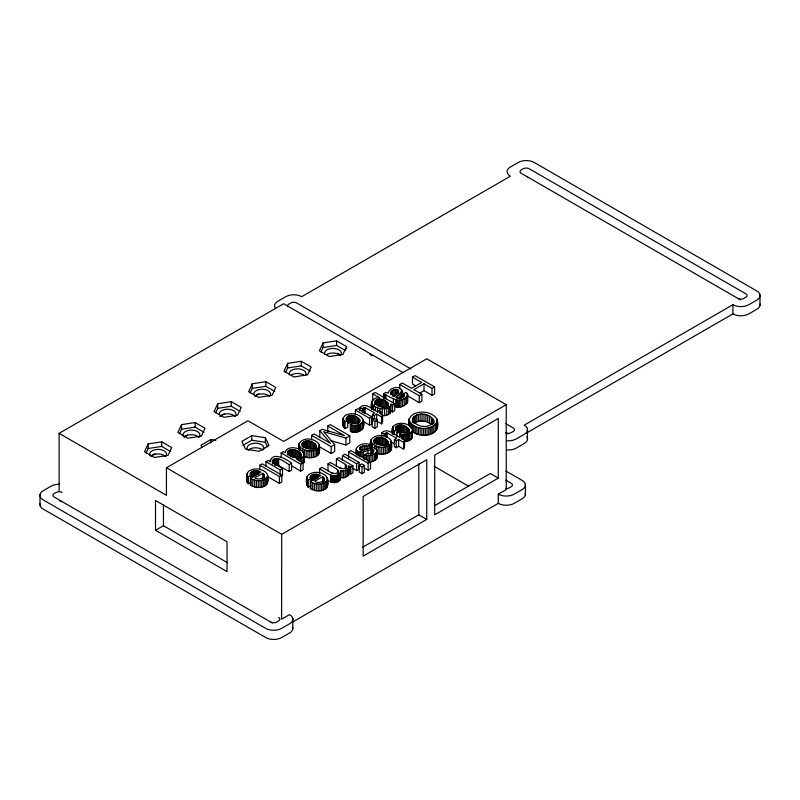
<?xml version="1.0" encoding="UTF-8"?>
<svg xmlns="http://www.w3.org/2000/svg" width="800" height="800" viewBox="0 0 800 800"><rect width="100%" height="100%" fill="white"/><g stroke="black" fill="none" stroke-linecap="round" stroke-linejoin="round"><path stroke-width="1.2" d="M40 505.22L40 494.59M292.83 621.91L498.29 503.35L498.29 494.17L506.24 489.58L506.24 404.68L281.69 534.32L281.63 619.2L289.58 614.61A11.24 6.49 0 0 1 289.58 623.79L281.63 628.38A11.24 6.49 0 0 1 265.73 628.38L43.22 499.91A11.24 6.49 0 0 1 43.22 490.73L51.17 486.14A11.24 6.49 0 0 1 59.54 484.24M292.8 629.1L292.8 618.47M527.44 439.65L527.45 429.01M374.88 401.63C375.7 406.69 386.94 409.94 388.37 403.94C386.41 398.59 373.33 396.33 374.87 404.61M287.42 452.08C288.36 457.15 299.39 460.18 301.09 454.35C299.08 449.46 286.76 446.75 287.42 454.37M302.09 443.65C302.95 449.16 314.36 451.63 316.15 445.61C314.18 440.28 301.47 438.28 302.09 445.95M374.09 440.08C374.95 445.59 386.36 448.06 388.14 442.04C386.05 436.41 372.66 434.78 374.06 443.08M394.19 405.97C398.58 408.88 404.93 406.43 407.56 402.29L407.64 394.42L406.26 392.4L403.59 393.57L403.59 397.02M407.56 402.29L407.64 394.42M304.18 455.31L303.37 456.57L303.37 463.45L304.18 462.19L304.29 453.95C301.64 447.36 286.67 444.61 285.19 452.68L283.4 451.65L281.17 452.94L281.17 457.53M304.18 462.19L304.38 449.78L300.44 447.4L298.81 444.59C301.83 436.47 315.28 437.87 319.25 444.61C319.81 449.1 320.58 455.44 314.98 456.88C311.59 458.18 307.73 458.05 304.38 456.67M250.29 475.77L250.29 473.48C252.44 469.91 257.69 470.35 260.94 472.08L250.39 478.18L250.39 485.06C254.61 487.79 260.34 488.49 264.82 485.98C269.34 483.36 269.21 475.22 265.49 471.98C261.56 469 256.11 467.97 251.49 469.85C245.63 471.24 246.81 477.66 247.15 482.15L248.24 483.75L251.03 482.49M247.15 482.15L247.36 472.87M310.94 485.9L308.15 487.15C305.58 483.54 305.31 476.33 309.8 474.04C314.65 471.21 321.02 472.02 325.39 475.39C329.5 479.01 329.21 488.39 323.25 490.1C318.99 491.72 314.08 490.91 310.3 488.47L310.3 481.59L320.85 475.49C317.6 473.76 312.35 473.32 310.2 476.89L310.2 479.18M306.88 484.76L307.86 482.39M356.3 454.41C353.21 446.15 363.54 441.69 369.77 444.67L367.77 446.25L364.47 445.63L361.16 446.67L359.88 447.6L359.51 449.24C364.16 452.4 374.84 442.79 377.02 451.18C374.63 455.08 368.97 456.57 364.82 454.77L364.82 459.36M371 455.24L371 462.12L375.4 460.05L377.02 458.06L376.86 449.72M409.03 425.58C405.19 409.65 430.81 408.3 436.86 419.09C443 435.39 421.95 438.91 412.39 431.64M412.5 421.95C411.54 409.97 434.75 412.55 433.83 423.31M336.41 465.93L336.41 459.05L345.36 464.33L346.72 466.03L346.14 467.59L343.95 468.77L339.59 467.83M267.49 483.15L267.62 475.2M327.4 486.56L327.53 478.61M401.94 390.61L401.85 398.24C403.28 393.56 402.31 386.71 396.12 387.52C392.82 387.73 388.82 389.52 388.25 393.13L386.03 392.4L383.52 393.85L383.52 398.44M371.92 401.25L371.74 409.54C369.61 403.64 372.9 396.68 379.63 397.79L372.74 393.81L372.74 400.7M437.03 429.01L437.22 420.62M276.24 458.43L276.24 465.31L278.68 465.62L289.21 471.53L291.61 470.14L291.61 463.26L289.21 464.64C285.2 462.62 275.57 454.01 272.26 461.5L273.45 463.14L282.53 468.5L282.53 475.38L280.93 476.31M433.83 421.01C430.74 429.53 415.5 427.3 412.5 419.65M363.01 428.3L363.29 420.01C360.7 414.35 352.78 412.48 347.21 414.58C341.49 416.15 341.26 425.08 345.02 428.6L347.68 427.41L347.71 416.43C355.5 411.39 367.77 425.69 352.33 422.98L350.36 424.54L350.36 431.42C357.94 434.47 366.59 429.26 363.29 420.01M412.27 430.97L409.75 433.42L404.81 434.92L404.81 441.81L409.75 440.3L412.27 437.85L412.55 429.57C409.09 420.36 388.45 420.91 392.44 433.66M412.27 437.85L412.55 429.57M390.84 392.12L390.92 394L393.81 396.11L398.43 391.84L398.6 390.85C396.68 388.28 392.31 389.71 390.84 392.12L390.84 394.42M371.14 446.51L370.81 447.9C366.24 434.64 384.1 432.17 390.61 439.88C392.08 443.76 392.96 450.28 388.49 452.57C384.82 454.64 380.23 454.69 376.38 453.1M327.18 479.98C330.85 482.96 337.23 484.03 340.29 479.69L340.36 470.61C343.54 471.56 349.49 470.09 348.83 465.93L350.81 467.07L352.96 465.84L352.96 472.72L350.81 473.96L348.83 472.81L348.83 465.93M340.29 479.69L340.55 471.76M340.55 478.65L340.36 477.5C347.08 479.32 351.35 473.47 348.99 466.92M371.74 402.65C373.25 406.83 378.25 408.39 382.27 408.91L382.27 415.79L386.8 415.28L390.56 412.76L390.69 403.93L392.53 404.99L394.72 403.73L394.72 410.61L392.53 411.88L390.69 410.81M390.56 412.76L390.81 404.95M291.61 463.26C287.59 459.64 271.82 450.78 270.21 461.67L268.13 460.47L265.98 461.71L265.98 466.3M319.1 453.62L319.37 445.78M391.09 450.05L391.37 442.21M346.21 420.59L346.21 418.3L347.71 416.43M399.62 437.54L399.62 434.09L401.59 432.54C418.23 435.13 402.79 419.58 395.89 426.86L395.8 428.93L396.94 430.09L394.28 431.27L394.28 434.71M376.71 421.01L381.65 423.86L381.65 416.98L382.6 414.77L379.09 412.75L380.85 411.73L380.85 414.03M381.65 423.86L382.6 421.66L382.6 414.77M384.25 436.2L384.25 433.9L387.08 432.9L396.81 438.36L394.4 439.76L394.4 446.64L396.26 447.72L398.67 446.33L403.62 449.18L403.62 442.3L404.56 440.09L401.06 438.06L402.82 437.05L402.82 439.34M403.62 449.18L404.56 446.97L404.56 440.09M148.15 443.92L144.51 451.75L154.44 457.49L168.02 455.39L171.65 447.55L161.72 441.82L148.15 443.92L148.15 448.51L146.07 452.98M181.53 424.64L177.89 432.48L187.83 438.22L201.4 436.12L205.04 428.28L195.1 422.54L181.53 424.64L181.53 429.23L179.45 433.71M217.7 403.76L214.06 411.6L224 417.33L237.57 415.23L241.21 407.4L231.27 401.66L217.7 403.76L217.7 408.35L215.62 412.83M252.27 383.8L248.64 391.64L258.57 397.37L272.15 395.27L275.78 387.44L265.85 381.7L252.27 383.8L252.27 388.39L250.2 392.87M287.65 363.38L284.01 371.21L293.95 376.95L307.52 374.85L311.16 367.01L301.22 361.28L287.65 363.38L287.65 367.97L285.57 372.44M323.02 342.96L319.38 350.79L329.32 356.53L342.89 354.43L346.53 346.59L336.59 340.86L323.02 342.96L323.02 347.54L320.94 352.02M403.59 393.57L404.5 395.47C402.65 398.18 398.41 399.32 395.69 397.2L401.85 391.36M250.39 478.18C255.4 481.53 264.09 482.03 267.49 476.27M310.3 481.59C315.3 484.94 324 485.44 327.4 479.68M409.03 419.85C412.96 430.27 431.24 431.54 437.03 422.13M383.52 393.85C390.79 397.23 401.33 405.24 407.56 395.41M304.38 449.78C309.17 451.75 315.99 451.35 319.1 446.74M370.81 441.02C373.89 448.28 386.42 449.75 391.09 443.17M319.63 473.33L319.63 468.74C324.89 471.88 334.56 479.99 340.29 472.8M350.36 424.54C354.62 426.25 360.33 425.41 363.01 421.41M382.27 408.91L386.8 408.4L390.56 405.87M291.46 465.76L300.71 471.1L303.1 469.73L303.1 462.84L296.09 458.79L300.59 458.28L303.37 456.57M364.82 454.77L366.85 453.23L369.48 453.68L372.26 452.78L374.01 450.46C368.73 447.36 360.74 456.53 356.38 449.71L356.3 448.67M359.82 411L359.82 407.56C365.36 401.94 372.24 409.34 377.23 411.67L378.99 410.66L380.85 411.73M381.79 436.32L381.79 432.88C387.33 427.25 394.21 434.65 399.19 436.99L400.95 435.97L402.82 437.05M413.99 423.46C419.08 419.57 426.57 420.61 431.44 424.37L431.44 417.49M362.29 412.03L362.29 408.59L365.12 407.58L374.84 413.05L372.43 414.44L372.43 420.18M59.12 490.73L59.12 433.36L283.67 303.72L403.08 372.66M290.78 302.99L288.79 304.14A4.22 2.43 0 0 0 287.8 306.66M521.3 169.9L523.28 168.76A4.22 2.43 0 0 1 528.51 168.42M56.14 492.45L54.15 493.6A4.22 2.43 0 0 0 53.56 496.61M151.78 455.59L155.02 453.72M184.21 436.86L187.45 434.99M219.89 416.27L224.21 413.77M255.56 395.67L258.81 393.8M215.82 440.29L210.88 439.52L200.95 445.26L201.98 447.5M59.12 433.36L166.43 495.32L166.43 467.78L247.9 420.74L283.67 441.39L426.75 358.79L506.24 404.68M251.82 435.62L241.88 441.36L245.52 449.19L259.09 451.29L269.03 445.56L265.39 437.72L251.82 435.62L251.82 440.21L242.88 445.37M372.74 393.81L375.14 392.43L394.72 403.73M259.88 469.82L259.88 465.24L262.28 463.85L281.81 475.13L281.81 482.01L279.41 483.4L268.1 476.87M311.63 439.95L311.63 435.36L314.12 433.92L330.47 443.36L319.8 430.64L322.13 429.29L344.42 435.63L327.78 426.03L327.78 431.77M327.78 426.03L330.27 424.59L349.81 435.87L349.81 442.76L345.92 445L330.92 440.68M355.38 414.68L355.38 410.09L357.78 408.71L371.94 416.88L371.94 423.76L369.54 425.15L362.46 421.06M399.74 389.07L399.74 384.49L402.33 382.99L411.53 388.31L421.69 382.45L412.48 377.13L412.48 384.01L415.55 385.79M412.48 377.13L415.07 375.64L434.61 386.92L434.61 393.8L432.02 395.29L424 390.66L419.93 393.01M155.5 530.31L227.04 571.61L227.04 541.78L155.5 500.48L155.5 530.31L163.45 525.72L227.51 562.71M262.78 473.3L254.88 477.86C257.87 480.88 268.2 477.47 262.78 473.3L262.78 479.04M434.61 386.92L432.02 388.41L424 383.78L413.84 389.64L421.86 394.27L421.86 401.16L419.28 402.65L407.97 396.12M265.98 461.71L280.13 469.88L282.53 468.5M355.38 410.09L369.54 418.27L371.94 416.88M372.43 414.44L374.3 415.52L376.71 414.13L381.65 416.98M372.16 419.78L374.56 418.4L377.32 419.99L377.32 426.87L374.92 428.26L372.16 426.67L372.16 419.78L374.92 421.37L377.32 419.99M259.88 465.24L279.41 476.52L281.81 475.13M281.17 452.94L300.71 464.22L303.1 462.84M311.63 435.36L331.17 446.64L334.65 444.63L323.64 431.67L345.92 438.12L349.81 435.87M399.74 384.49L419.28 395.77L421.86 394.27M318.83 446.4L331.17 453.52L334.65 451.51L334.65 444.63M319.63 468.74L322.01 467.36L333.13 473.76M328 470.79L328 463.9L330.39 462.52L341.65 468.96M336.41 459.05L338.8 457.66L352.96 465.84M342.46 460.14L342.46 455.56L344.86 454.17L359.01 462.34L359.01 469.23L356.61 470.61L352.57 468.28M348.59 457.75L348.59 452.02L350.99 450.63L370.52 461.91L370.52 468.79L368.13 470.18L364.01 467.81M322.69 476.71L314.79 481.27C317.78 484.29 328.11 480.88 322.69 476.71L322.69 482.44M342.46 455.56L356.61 463.73L359.01 462.34M394.4 439.76L396.26 440.83L398.67 439.44L403.62 442.3M359.24 465.24L361.64 463.86L364.39 465.45L364.39 472.33L361.99 473.72L359.24 472.13L359.24 465.24L361.99 466.84L364.39 465.45M348.59 452.02L368.13 463.3L370.52 461.91M511.31 432.6L513.29 431.46A4.22 2.43 0 0 0 513.29 428.02L505.75 423.66M275.2 308A11.24 6.49 0 0 1 277.86 301.27L285.81 296.68A11.24 6.49 0 0 1 301.71 296.68L510.37 176.21A11.24 6.49 0 0 1 510.37 167.04L518.31 162.45A11.24 6.49 0 0 1 534.21 162.45L756.78 290.94A11.24 6.49 0 0 1 756.78 300.12L748.83 304.71A11.24 6.49 0 0 1 732.93 304.71L524.23 425.15A11.24 6.49 0 0 1 524.22 434.33L516.27 438.92A11.24 6.49 0 0 1 507.07 440.78M745.85 297.25L743.86 298.4A4.22 2.43 0 0 1 737.9 298.4M526.39 433.08L732.93 313.89A11.24 6.49 0 0 0 748.83 313.89L756.78 309.3A11.24 6.49 0 0 0 760 303.98M362.76 547.18L418.8 514.82L426.75 519.41L426.75 459.75L363.16 496.46L363.16 556.12L426.75 519.41M434.3 505.88L490.34 473.52L498.29 478.11L498.29 418.45L434.7 455.16L434.7 514.82L498.29 478.11M276.67 622.06L278.65 620.92A4.22 2.43 0 0 0 278.65 617.47M511.21 486.71L509.22 487.86A4.22 2.43 0 0 1 505.77 488.56M347.71 423.32L351.85 422.42L355.69 423.45L355.69 416.57M396.97 432.88L401.11 431.98L404.95 433.01L404.95 426.13M248.24 483.75L248.24 476.86L251.03 475.61L250.29 473.48M308.15 487.15L308.15 480.27L310.94 479.02L310.2 476.89M345.02 428.6L345.02 421.71L347.68 420.53L346.21 418.3M363.41 458.97L365.74 458.26M323.02 347.54L336.59 345.44L345.53 350.61M287.65 367.97L301.22 365.87L310.16 371.03M252.27 388.39L265.85 386.29L274.79 391.45M217.7 408.35L231.27 406.25L240.21 411.41M181.53 429.23L195.1 427.13L204.05 432.3M148.15 448.51L161.72 446.41L170.66 451.57M311.92 441.89L311.92 448.77L305.66 447.99L305.66 441.1M385.27 445.9L381.29 444.37L377.65 444.42L377.65 437.53M399.62 434.09L404.81 434.92M385.39 400.85L385.39 407.74L379.09 406.05L379.09 399.17M296.7 450.66L296.7 457.54L291.65 456.56L291.65 449.67M251.82 440.21L265.39 442.31L267.47 446.79M359.82 407.56L362.29 408.59M381.79 432.88L384.25 433.9M330.93 472.51L335.1 473.67L336.93 473.06L338.41 471.06L336.22 468.65L328 463.9M529.24 168.76L745.85 293.81A4.22 2.43 0 0 1 746.44 296.83M740.46 299.88L521.3 173.35A4.22 2.43 0 0 1 520.71 170.33M410.94 368.92L296.74 302.99A4.22 2.43 0 0 0 291.52 302.65M370 354.47L372.16 355.71M505.75 432.84L507.91 434.08M337.46 353.13L339.61 354.37M400.77 391.96L403.85 393.74M505.93 471.05L522.14 480.4A11.24 6.49 0 0 1 522.14 489.58L514.19 494.17A11.24 6.49 0 0 1 498.29 494.17M505.82 480.16L511.21 483.27A4.22 2.43 0 0 1 511.8 486.29M434.08 466.27L468.7 486.26M390.6 441.66L394.74 444.05M166.43 467.78L281.69 534.32M54.15 497.04L272.19 622.92M392.44 427.92L392.79 429.62L394.28 431.27M343.18 418.37L343.53 420.06L345.02 421.71M306.88 477.87L308.15 480.27M247.15 475.27L248.24 476.86M376.34 455.93L376.86 456.61M401.16 396.01L401.94 397.5M304.29 460.83L303.65 459.44L303.65 452.56M362.74 425.47L363.29 426.89M327.53 485.49L327.25 477.52M348.83 472.81L348.99 473.8M391.37 449.1L391.25 441.04M319.37 452.67L319.25 444.61M343.21 426.1L343.41 417.53M760 294.81L760 305.44M732.93 304.71L732.93 313.89M525.36 484.26L525.36 494.9M436.86 419.09L436.86 421.39M436.3 423.54L436.3 430.43M435.03 424.87L435.03 431.75M433.6 419.88L433.6 423.32M433.23 426.11L433.23 432.99M432.8 418.7L432.8 424.44M432.02 388.41L432.02 395.29M431.83 426.82L431.83 433.71M430.34 427.41L430.34 434.29M429.51 416.23L429.51 423.12M428.75 427.86L428.75 434.74M427.72 415.34L427.72 422.22M427.06 428.18L427.06 435.06M425.88 414.69L425.88 421.57M425.33 428.36L425.33 435.24M424 383.78L424 390.66M423.99 414.28L423.99 421.16M423.6 428.39L423.6 435.27M422.05 414.12L422.05 421M421.87 428.27L421.87 435.16M420.15 414.19L420.15 421.07M420.14 428.01L420.14 434.89M419.28 395.77L419.28 402.65M418.8 463.86L418.8 514.82M418.45 427.61L418.45 434.49M418.39 414.47L418.39 421.36M416.82 427.08L416.82 433.96M416.75 414.98L416.75 421.86M415.25 415.7L415.25 422.58M415.26 426.42L415.26 433.3M413.99 416.58L413.99 422.31M413.76 425.64L413.76 432.52M413.11 417.53L413.11 422.12M412.61 418.55L412.61 422M412.39 424.76L412.39 429.35M411.29 432.28L411.29 439.16M411.25 423.84L411.25 428.43M410.33 422.88L410.33 427.47M409.64 421.87L409.64 426.46M409.75 433.42L409.75 440.3M409.13 418.85L409.13 425.73M409.08 429.17L409.08 432.61M408.5 428.42L408.5 431.86M408.58 434.01L408.58 440.89M407.59 427.65L407.59 433.39M407.36 434.46L407.36 441.34M407.19 393.43L407.19 395.73M406.94 396.46L406.94 403.35M406.35 426.85L406.35 433.74M406.11 434.76L406.11 441.65M405.82 397.54L405.82 404.43M404.38 394.59L404.38 396.89M404.23 398.61L404.23 405.49M403.61 425.59L403.61 432.47M403.5 434.93L403.5 439.52M402.48 399.49L402.48 406.38M402.33 425.24L402.33 432.13M402.2 434.8L402.2 437.1M401.71 389.85L401.71 396.73M401.49 392.09L401.49 397.83M401.11 425.09L401.11 431.98M400.91 392.81L400.91 398.55M400.86 400.06L400.86 406.94M400.9 434.52L400.9 436.82M399.96 425.1L399.96 431.99M399.39 400.35L399.39 407.23M399.14 394.25L399.14 398.84M398.88 425.26L398.88 432.14M398.67 439.44L398.67 446.33M398.31 390.39L398.31 392.68M398.12 400.4L398.12 407.29M397.79 390L397.79 393.44M397.89 425.55L397.89 432.44M397 395.93L397 398.22M396.97 425.99L396.94 436.97M396.94 400.24L396.94 407.13M396.73 389.59L396.73 394.18M396.26 440.83L396.26 447.72M395.89 426.86L395.89 430.31M395.74 399.89L395.74 406.77M395.47 389.49L395.47 395.23M394.09 389.73L394.09 396.61M393.41 398.68L393.41 403.27M393.39 430.45L393.39 433.89M393.18 426.3L393.18 433.19M392.79 429.62L392.79 434.21M392.7 390.35L392.7 396.09M392.67 427.09L392.67 432.83M392.53 404.99L392.53 411.88M392.47 428.78L392.47 433.36M391.54 391.19L391.54 394.63M390.52 444.06L390.52 450.95M389.89 406.73L389.89 413.61M389.66 444.9L389.66 451.79M388.74 407.55L388.74 414.43M388.49 445.69L388.49 452.57M388.37 403.94L388.37 406.23M388.14 442.04L388.14 444.34M388.09 403.18L388.09 405.47M387.9 441.31L387.9 444.75M387.5 402.41L387.5 407M387.34 440.55L387.34 444M387.08 432.9L387.08 437.49M386.98 446.43L386.98 453.31M386.8 408.4L386.8 415.28M386.6 401.64L386.6 407.37M386.47 439.79L386.47 445.53M386.21 432.87L386.21 437.46M385.83 394.48L385.83 399.07M385.36 446.95L385.36 453.83M385.21 433.24L385.21 436.68M385.27 439.01L385.27 444.75M384.73 394.11L384.73 398.7M384.61 408.86L384.61 415.74M384.04 400.16L384.04 407.04M383.92 438.32L383.92 445.2M383.64 447.25L383.64 454.13M382.73 399.64L382.73 406.52M382.59 437.81L382.59 444.69M381.81 447.34L381.81 454.22M381.47 399.31L381.47 406.19M381.29 437.49L381.29 444.37M380.24 399.16L380.24 406.04M380.01 437.35L380.01 444.23M379.95 447.2L379.95 454.09M379.89 408.54L379.89 411.99M378.78 437.37L378.78 444.25M378.14 446.83L378.14 453.71M378.04 399.3L378.04 406.18M377.58 407.82L377.58 412.41M377.09 399.56L377.09 405.3M377.08 450.44L377.02 458.06M376.71 414.13L376.71 419.86M376.62 437.84L376.62 444.72M376.38 446.21L376.38 449.66M376.26 399.95L376.26 404.54M376.19 452.46L376.19 459.35M375.67 438.29L375.67 444.02M375.57 400.45L375.57 403.89M375.46 406.8L375.46 410.24M375.4 453.16L375.4 460.05M375.11 401L375.11 404.45M374.92 421.37L374.92 428.26M374.9 438.83L374.9 443.42M374.67 445.36L374.67 448.8M374.3 415.52L374.3 418.96M374.37 439.43L374.37 442.87M374.4 453.82L374.4 460.71M373.59 405.5L373.59 410.09M373.5 449.96L373.5 452.26M372.98 449.75L372.98 453.19M372.72 454.66L372.72 461.54M372.32 404.09L372.32 408.68M372.43 443.83L372.43 448.42M372.36 449.65L372.36 453.09M371.63 449.66L371.63 453.1M371.14 439.62L371.19 448.14M370.8 449.81L370.8 454.4M369.77 444.67L369.77 448.11M369.54 418.27L369.54 425.15M369.34 455.54L369.34 462.43M368.13 463.3L368.13 470.18M368.07 450.68L368.07 454.12M367.84 455.56L367.84 461.3M367.77 446.25L367.77 449.69M366.37 455.3L366.37 459.89M366.13 445.74L366.13 449.19M365.12 407.58L365.12 413.32M364.47 445.63L364.47 450.22M364.24 407.55L364.24 413.29M363.41 452.08L363.41 457.82M363.25 407.92L363.25 412.51M362.8 445.94L362.8 450.52M362.03 422.72L362.03 429.61M361.98 452.3L361.98 456.89M361.99 466.84L361.99 473.72M361.16 446.67L361.16 451.26M360.49 423.86L360.49 430.74M360.57 452.27L360.57 456.86M359.82 419.61L359.82 421.9M359.88 447.6L359.88 449.89M359.32 424.45L359.32 431.34M359.24 418.87L359.24 422.31M359.21 451.98L359.21 456.57M358.33 418.09L358.33 423.83M358.1 424.9L358.1 431.79M357.94 451.42L357.94 454.86M357.09 417.3L357.09 423.03M356.95 450.64L356.95 455.23M356.85 425.21L356.85 432.09M356.61 463.73L356.61 470.61M355.55 425.36L355.55 432.25M354.35 416.03L354.35 422.92M354.24 425.38L354.24 432.26M353.07 415.69L353.07 422.57M352.94 425.24L352.94 432.13M351.85 415.53L351.85 422.42M351.64 424.96L351.64 431.85M350.81 467.07L350.81 473.96M350.7 415.55L350.7 422.43M349.62 415.7L349.62 422.59M348.63 416L348.63 422.88M348.73 467.92L348.73 474.8M348.02 468.87L348.02 475.76M346.84 469.74L346.84 476.62M346.63 417.31L346.63 420.75M346.72 466.03L346.72 468.33M346.53 346.59L346.53 348.89M346.32 465.22L346.32 468.66M345.92 438.12L345.92 445M345.36 464.33L345.36 468.92M345.25 470.47L345.25 477.35M344.13 420.89L344.13 427.78M343.61 470.85L343.61 477.73M343.53 420.06L343.53 426.94M341.97 470.89L341.97 477.78M339.6 473.74L339.6 480.62M338.47 474.57L338.47 481.45M338.27 470.48L338.27 472.77M337.86 469.88L337.86 473.33M337.41 475.1L337.41 481.98M336.59 340.86L336.59 345.44M336.32 475.48L336.32 482.36M335.2 475.7L335.2 482.58M334.07 475.77L334.07 482.65M332.91 475.67L332.91 482.55M331.74 475.4L331.74 482.28M331.17 446.64L331.17 453.52M330.55 474.96L330.55 481.84M326.9 480.68L326.9 487.57M326 481.62L326 488.51M324.73 482.5L324.73 489.39M324.3 478.5L324.3 480.8M323.99 477.88L323.99 481.33M323.25 483.21L323.25 490.1M321.67 483.71L321.67 490.6M319.97 484L319.97 490.88M319.8 430.64L319.8 437.52M318.53 447.63L318.53 454.52M318.4 474.53L318.4 476.83M318.16 484.06L318.16 490.95M317.66 448.47L317.66 455.36M317.18 474.28L317.18 478.87M316.49 449.26L316.49 456.14M316.31 483.9L316.31 490.79M316.15 445.61L316.15 447.91M315.96 474.19L315.96 478.78M315.91 444.88L315.91 447.17M315.35 444.12L315.35 448.71M314.98 450L314.98 456.88M314.79 474.24L314.79 479.98M314.47 443.36L314.47 447.95M314.48 483.5L314.48 490.38M313.7 474.42L313.7 480.16M313.36 450.52L313.36 457.4M313.27 442.58L313.27 449.47M312.69 474.74L312.69 480.48M312.69 482.85L312.69 489.74M311.64 450.82L311.64 457.7M311.76 475.18L311.76 480.92M310.94 479.02L310.92 488.85M310.71 475.99L310.71 478.29M310.59 441.38L310.59 448.26M309.81 450.91L309.81 457.8M309.29 441.06L309.29 447.94M308.01 440.92L308.01 447.8M307.95 450.77L307.95 457.66M307.48 479.47L307.48 486.36M307.27 476.28L307.27 483.16M306.95 477.07L307.06 485.56M306.79 440.94L306.79 447.82M306.14 450.4L306.14 457.28M304.62 441.41L304.62 447.15M303.67 441.86L303.67 447.59M302.9 442.4L302.9 446.99M302.67 448.93L302.67 452.37M302.38 443L302.38 446.44M301.94 457.66L301.94 462.25M301.22 361.28L301.22 365.87M301.09 454.35L301.09 456.65M300.82 453.65L300.82 455.94M300.71 464.22L300.71 471.1M300.59 458.28L300.59 461.73M300.44 447.4L300.44 450.84M300.21 452.91L300.21 457.5M299.29 452.15L299.29 456.74M299.15 443.19L299.19 450.56M299.12 458.67L299.12 460.96M298.81 444.59L298.81 449.18M298.05 451.35L298.05 458.24M295.39 450.15L295.39 457.03M294.1 449.82L294.1 456.7M292.84 449.67L292.84 456.55M290.58 449.81L290.58 456.69M289.62 450.07L289.62 455.8M289.21 464.64L289.21 471.53M288.78 450.45L288.78 455.04M288.11 450.94L288.11 454.38M287.65 451.48L287.65 454.92M280.13 469.88L280.13 474.47M279.41 476.52L279.41 483.4M278.68 458.73L278.68 465.62M277.48 458.45L277.48 465.33M275.01 458.67L275.01 465.55M273.88 459.16L273.88 463.75M272.98 459.85L272.98 463.29M272.41 460.65L272.41 464.09M270.36 459.51L270.36 461.8M266.99 477.27L266.99 484.16M266.1 478.22L266.1 485.1M265.85 381.7L265.85 386.29M265.39 437.72L265.39 442.31M264.82 479.09L264.82 485.98M264.39 475.09L264.39 478.53M264.08 474.48L264.08 477.92M263.35 479.81L263.35 486.69M261.76 480.3L261.76 487.19M260.06 480.59L260.06 487.47M258.49 471.12L258.49 474.57M258.25 480.66L258.25 487.54M257.27 470.88L257.27 474.32M256.4 480.5L256.4 487.38M256.05 470.78L256.05 475.37M254.88 470.83L254.88 476.57M254.57 480.09L254.57 486.98M253.79 471.02L253.79 476.75M252.78 471.33L252.78 477.07M252.78 479.45L252.78 486.33M251.85 471.78L251.85 477.51M251.03 475.61L251.03 477.9M251.01 478.55L251.01 485.44M250.8 472.58L250.8 478.32M247.57 476.06L247.57 482.95M247.04 473.66L246.97 481.35M231.27 401.66L231.27 406.25M210.88 439.52L210.88 442.96M195.1 422.54L195.1 427.13M163.45 504.59L163.45 525.72M161.72 441.82L161.72 446.41M326.99 354.43A8.43 4.87 0 0 1 340.26 355.44M291.62 374.85A8.43 4.87 0 0 1 303.54 374.85M254.91 396.28A8.43 4.87 0 0 1 269.51 396.28M220.33 416.24A8.43 4.87 0 0 1 234.94 416.24M184.17 437.12A8.43 4.87 0 0 1 198.77 437.12M150.78 456.4A8.43 4.87 0 0 1 165.38 456.4M248.15 450.2A8.43 4.87 0 0 1 262.76 450.2M498.29 503.35A11.24 6.49 0 0 0 514.19 503.35L522.14 498.76A11.24 6.49 0 0 0 525.36 493.44M324.81 354.54A8.43 4.87 0 0 1 334.06 348.45A8.43 4.87 0 0 1 340.26 355.71M289.44 374.96A8.43 4.87 0 0 1 297.58 368.84A8.43 4.87 0 0 1 305.73 374.96M253.78 394.12A8.43 4.87 0 0 1 264.39 389.42A8.43 4.87 0 0 1 269.51 396.56M219.2 414.09A8.43 4.87 0 0 1 229.82 409.39A8.43 4.87 0 0 1 234.94 416.52M183.32 436.23A8.43 4.87 0 0 1 192.57 430.14A8.43 4.87 0 0 1 198.77 437.4M149.94 455.5A8.43 4.87 0 0 1 159.18 449.42A8.43 4.87 0 0 1 165.38 456.68M247.31 449.31A8.43 4.87 0 0 1 255.45 443.18A8.43 4.87 0 0 1 263.6 449.31M275.93 622.4A4.22 2.43 0 0 1 270.7 622.06M56.88 492.11A4.22 2.43 0 0 1 62.1 492.45M59.59 500.93A4.22 2.43 0 0 1 62.1 501.63M40 503.77A11.24 6.49 0 0 0 43.22 509.08L265.73 637.55A11.24 6.49 0 0 0 281.63 637.55L289.58 632.97A11.24 6.49 0 0 0 292.8 627.65M510.57 432.94A4.22 2.43 0 0 1 506.08 432.94M527.66 177.36A4.22 2.43 0 0 1 528.51 177.6M507.06 449.96A11.24 6.49 0 0 0 516.27 448.1L524.22 443.51A11.24 6.49 0 0 0 526.89 436.77"/></g></svg>
